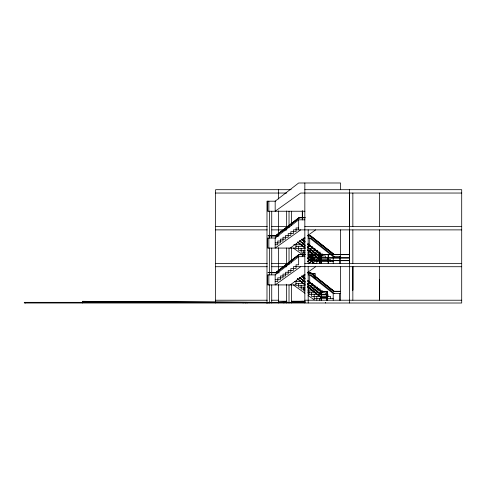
<?xml version="1.0" encoding="UTF-8"?>
<svg xmlns="http://www.w3.org/2000/svg" width="486" height="486" viewBox="0 0 486 486"><rect width="100%" height="100%" fill="white"/><g stroke="black" fill="none" stroke-linecap="round" stroke-linejoin="round"><path stroke-width="0.73" d="M352.848 290.172L352.848 266.723L352.848 300.22M379.457 288.648L379.305 288.927M379.493 288.836L379.511 288.836M275.465 235.801L298.963 217.6L305.135 217.6M275.465 236.02L298.963 217.825L305.135 217.825M276.06 235.801L299.552 217.6M276.06 236.02L299.552 217.825M304.837 219.836L298.665 219.836L275.173 238.031L275.173 248.079L300.652 229.884M305.135 254.445L298.963 254.445L275.465 272.865L298.963 254.664L305.135 254.664M304.837 256.675L298.665 256.675L275.173 274.876L275.173 284.924L300.652 266.723M307.589 258.084L312.285 254.445L307.589 258.309M307.589 258.54L312.881 254.445L312.881 263.376M307.589 258.759L312.881 254.664M307.826 261.432L312.522 257.793L307.826 261.656M307.942 261.432L312.055 258.248M307.942 261.656L312.644 258.017M308.41 263.655L312.522 260.696M308.531 263.655L312.644 260.472M308.41 263.88L312.644 260.696M290.136 248.079L304.698 237.678M307.735 235.516L315.621 229.884M290.136 284.924L304.698 274.523M307.735 272.354L315.621 266.723M301.824 302.341L304.789 302.201M286.855 301.97L278.606 302.341L286.934 302.14M291.357 301.763L303.361 301.223M291.479 302.031L305.111 301.709M291.187 189.692L215.608 189.692L215.608 303.009M304.837 189.692L461.7 189.692L461.7 303.009L24.3 303.009L24.3 302.341L305.129 302.341M215.608 193.039L286.746 193.039M461.7 193.039L300.652 193.039L275.173 211.24L275.173 201.192L298.665 182.991L340.565 182.991L340.565 189.692M275.805 201.192L266.99 201.192L266.99 303.009M304.941 211.24L267.628 211.24L267.628 201.192M215.608 226.531L267.221 226.531M271.771 226.531L286.746 226.531M304.837 226.531L461.7 226.531M298.665 227.952L296.059 227.952L296.059 231.676L290.835 231.676L290.835 235.406L285.616 235.406L285.616 239.136L280.392 239.136L280.392 242.866L275.173 242.866M298.665 229.817L293.447 229.817L293.447 233.541L288.222 233.541L288.222 237.271L283.004 237.271L283.004 241.001L277.779 241.001L277.779 244.731L275.173 244.731M215.608 229.884L267.221 229.884M271.771 229.884L286.746 229.884M461.7 229.884L298.665 229.884L298.665 219.836M279.049 235.801L267.962 235.801L278.369 236.02M307.893 235.801L310.669 235.801L334.168 254.445M307.893 236.02L310.669 236.02L334.168 254.664M275.835 238.031L267.628 238.031L267.628 248.079L295.931 248.079M305.293 238.031L303.823 238.031L303.823 244.731M308.088 238.031L310.9 238.031L334.392 256.675M293.757 244.731L304.637 244.731L299.984 241.013M307.541 244.731L309.716 244.731M295.931 246.596L305.068 246.596M307.541 246.596L312.328 246.596L312.328 248.461M305.068 248.461L295.931 248.461L295.931 244.731M307.681 248.461L314.94 248.461L314.94 250.326M305.214 250.326L298.544 250.326L298.544 246.596M307.681 250.326L317.546 250.326L317.546 252.185M305.214 252.185L301.15 252.185L301.15 248.461M307.826 252.185L320.159 252.185L320.159 254.05M305.068 254.05L303.762 254.05L303.762 250.326M307.681 254.05L322.771 254.05L322.771 255.915M308.191 254.445L349.495 254.445M308.191 254.664L349.495 254.664M307.681 255.915L325.383 255.915L325.383 257.78M309.716 246.596L309.716 238.031L333.214 256.675L340.565 256.675M308.191 257.793L349.495 257.793M308.191 258.017L349.495 258.017M308.191 260.472L349.495 260.472M308.191 260.696L349.495 260.696M333.214 261.511L314.205 261.511L314.205 257.78M215.608 263.376L267.221 263.376M271.771 263.376L286.746 263.376M304.837 263.376L461.7 263.376M215.608 266.723L267.221 266.723M271.771 266.723L286.005 266.723M461.7 266.723L293.447 266.656L293.447 270.386L288.222 270.386L288.222 274.116L283.004 274.116L283.004 277.846L277.779 277.846L277.779 281.576L275.173 281.576M279.049 272.64L267.962 272.64L279.049 272.865M307.893 272.64L310.669 272.64L334.168 291.284M307.893 272.865L310.669 272.865L334.168 291.509M307.905 273.424L315.232 273.424L315.232 278.636M275.617 274.876L267.628 274.876L267.628 284.924L295.931 284.924M305.293 274.876L303.823 274.876L303.823 281.576M308.088 274.876L310.9 274.876L334.392 293.52M379.639 279.341L379.639 282.354M275.173 279.711L280.392 279.711L280.392 275.981L285.616 275.981L285.616 272.251L290.835 272.251L290.835 268.521L296.059 268.521L296.059 264.791L298.665 264.791L298.665 256.675M294.48 281.576L305.293 281.576M308.239 281.576L309.716 281.576M295.931 283.435L305.068 283.435M307.541 283.435L312.328 283.435L312.328 285.3M379.639 283.696L379.639 298.878M305.068 285.3L295.931 285.3L295.931 281.576M307.681 285.3L314.94 285.3L314.94 287.165M305.214 287.165L298.544 287.165L298.544 283.435M307.681 287.165L317.546 287.165L317.546 289.03M305.214 289.03L301.15 289.03L301.15 285.3M307.826 289.03L320.159 289.03L320.159 290.895M305.068 290.895L303.762 290.895L303.762 287.165M307.681 290.895L322.771 290.895L322.771 292.76M340.565 291.284L333.718 291.284L310.22 272.64L333.718 291.509L340.565 291.509M307.681 292.76L325.383 292.76L325.383 294.625M309.716 283.435L309.716 274.876L333.214 293.52L340.565 293.52M321.009 294.856L327.06 294.856M321.009 297.317L327.06 297.317M327.06 297.541L321.009 297.541L308.088 287.287M314.205 298.355L333.214 298.355M215.608 300.22L267.221 300.22M271.771 300.22L278.606 300.22M304.837 300.22L461.7 300.22M278.606 301.223L286.855 301.223M291.357 301.223L304.971 301.223M82.505 303.009L82.505 301.332L266.79 302.341L266.79 303.009M82.505 301.332L247.046 302.341L247.046 303.009M293.319 248.079L304.856 256.316M307.893 258.485L315.177 263.691M293.319 284.924L304.989 293.258M308.063 295.452L314.205 299.838L314.205 294.625M310.22 235.801L333.718 254.445M310.22 236.02L333.718 254.664M301.982 239.063L304.916 241.39M307.857 243.723L321.368 254.445M301.982 239.282L304.916 241.615M307.857 243.948L321.368 254.664L321.368 263.376M301.976 239.525L304.916 241.858M307.851 244.191L320.772 254.445M301.393 239.282L304.916 242.083M307.851 244.409L320.772 254.664M307.62 247.07L321.131 257.793M299.862 241.013L305.153 245.205M308.088 247.538L321.009 257.793M299.394 240.77L305.153 245.43M307.62 247.295L321.131 258.017M298.1 242.295L305.153 247.884M307.62 249.749L321.131 260.472M297.632 242.052L304.679 247.647M307.62 249.974L321.131 260.696M297.517 242.052L305.153 248.109M308.088 250.442L321.009 260.696M301.982 275.902L304.916 278.235M307.857 280.568L321.368 291.284M301.982 276.127L304.916 278.46M307.857 280.786L321.368 291.509L321.368 300.22M301.976 276.37L304.916 278.703M307.851 281.03L320.772 291.284L327.534 291.509L320.772 291.509L307.851 281.254M301.393 276.127L304.916 278.928M299.984 277.858L304.679 281.582M307.62 283.915L321.131 294.638M299.862 277.858L305.153 282.05M308.088 284.383L321.009 294.638M299.279 277.615L305.153 282.275M307.62 284.14L321.131 294.856M297.517 278.672L305.153 284.729M307.62 286.594L321.131 297.317M297.632 278.891L304.679 284.486M307.62 286.819L321.131 297.541M297.517 278.891L305.153 284.954M379.639 193.039L379.639 226.531M379.639 229.884L379.639 263.376M379.639 266.723L379.639 300.22M352.848 193.039L352.848 226.531M352.848 229.884L352.848 263.376M352.733 266.723L352.733 290.172M349.61 193.039L349.61 226.531M349.61 229.884L349.61 263.376M349.495 189.692L349.495 303.009M340.565 229.884L340.565 263.376M340.565 266.723L340.565 300.22M339.386 256.675L339.386 263.376M339.386 293.52L339.386 300.22M333.214 256.675L333.214 263.376M333.214 293.52L333.214 300.22M330.602 261.511L330.602 259.646L311.593 259.646L311.593 255.915M330.602 298.355L330.602 296.49L311.593 296.49L311.593 292.76M328.415 254.664L328.415 263.376M328.299 254.664L328.299 263.376M328.178 254.664L328.178 263.376M327.989 257.78L327.989 259.646M327.989 296.49L327.989 294.625L308.987 294.625L308.987 290.895M327.181 291.509L327.181 300.22M327.066 291.509L327.06 300.22M326.944 291.284L326.944 300.22M325.596 302.341L325.596 303.009M321.246 254.664L321.246 263.376M321.246 291.509L321.246 300.22M321.131 254.664L321.131 263.376M321.131 291.509L321.131 300.22M319.928 254.664L319.928 263.376M319.812 254.445L319.812 263.376M319.691 254.664L319.691 263.376M319.423 261.511L319.423 263.376M319.423 298.355L319.423 300.22M316.817 259.646L316.817 263.376M316.817 296.49L316.817 300.22M314.053 273.424L314.053 277.889M312.759 254.664L312.759 263.376M312.644 254.664L312.644 263.376M308.987 254.05L308.987 257.161M308.191 229.884L308.191 263.376M308.191 266.723L308.191 303.009M304.837 182.991L304.837 303.009M302.365 210.9L302.365 219.836M302.365 253.698L302.365 256.675M302.286 210.9L302.286 219.836M302.286 253.698L302.286 256.675M296.636 243.389L296.636 244.731M296.636 280.234L296.636 281.576M296.515 243.389L296.515 244.731M296.515 280.234L296.515 281.576M296.399 243.389L296.399 244.731M296.399 280.234L296.399 281.576M291.387 211.24L291.387 225.376M291.387 248.079L291.387 262.969M291.387 284.924L291.387 303.009M289.024 211.24L289.024 227.612M289.024 248.079L289.024 264.457M289.024 284.924L289.012 303.009M286.649 211.003L286.649 229.872M286.649 247.988L286.649 266.863M286.649 284.225L286.649 303.009M283.903 302.341L283.903 303.009M278.606 189.692L278.606 198.993M278.606 210.9L278.606 235.838M278.606 247.745L278.606 272.676M278.606 284.589L278.606 303.009M271.729 211.24L271.729 238.031M271.729 248.079L271.729 274.876M271.729 284.924L271.729 303.009M269.365 211.24L269.365 238.031M269.365 248.079L269.365 274.876M269.365 284.924L269.353 303.009M268.843 201.192L268.843 211.24M268.843 238.031L268.843 248.079M268.843 274.876L268.843 284.924M268.843 302.341L268.843 303.009M267.464 302.341L267.464 303.009M245.266 302.341L245.266 303.009M243.097 302.341L243.097 303.009M25.424 302.341L25.424 303.009M299.552 254.445L276.06 272.865L299.552 254.445"/></g></svg>
